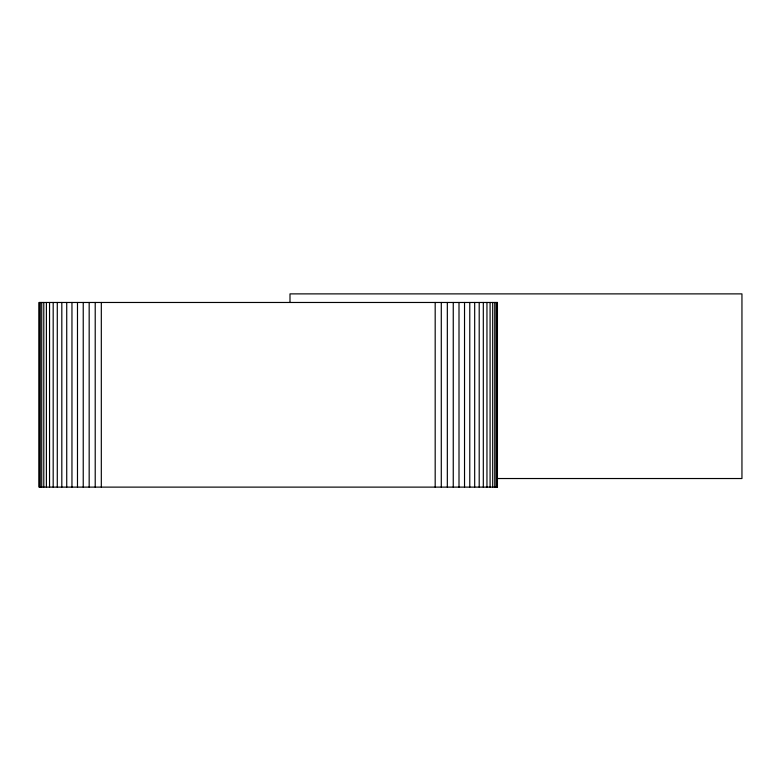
<?xml version="1.0" encoding="UTF-8"?>
<svg xmlns="http://www.w3.org/2000/svg" width="781" height="781" viewBox="0 0 781 781"><rect width="100%" height="100%" fill="white"/><g stroke="black" fill="none" stroke-linecap="round" stroke-linejoin="round"><path stroke-width="1.17" d="M497.351 478.528L741.95 478.528L741.95 293.881L289.995 293.881L289.995 302.384M497.146 302.472L497.146 487.119M496.247 302.472L496.247 487.119M494.763 302.472L494.763 487.119M492.704 302.472L492.704 487.119M490.087 302.472L490.087 487.119M486.953 302.472L486.953 487.119M483.312 302.472L483.312 487.119M479.202 302.472L479.202 487.119M474.682 302.472L474.682 487.119M469.771 302.472L469.771 487.119M464.529 302.472L464.529 487.119M459.003 302.472L459.003 487.119M453.253 302.472L453.253 487.119M447.328 302.472L447.328 487.119M441.285 302.472L441.285 487.119M435.183 302.472L435.183 487.119M101.315 302.472L101.315 487.119M95.214 302.472L95.214 487.119M89.171 302.472L89.171 487.119M83.235 302.472L83.235 487.119M77.485 302.472L77.485 487.119M71.959 302.472L71.959 487.119M66.727 302.472L66.727 487.119M61.816 302.472L61.816 487.119M57.286 302.472L57.286 487.119M53.186 302.472L53.186 487.119M49.545 302.472L49.545 487.119M46.401 302.472L46.401 487.119M43.785 302.472L43.785 487.119M41.735 302.472L41.735 487.119M40.251 302.472L40.251 487.119M39.353 302.472L39.353 487.119M497.438 302.472L39.05 302.472L39.05 487.119L497.438 487.119L497.438 302.472"/></g></svg>
